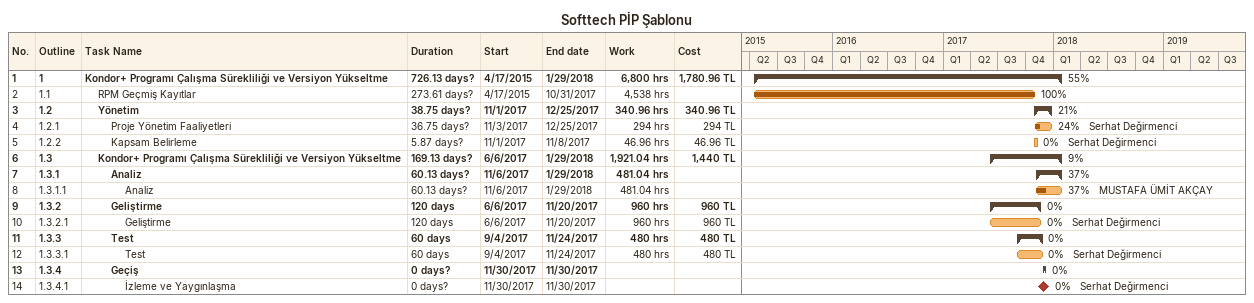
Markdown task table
Softtech PİP Şablonu

| ID | WBS | Task | Duration | Start | Finish | Resources | % complete | Work (h) | Cost (TL) |
|---|---|---|---|---|---|---|---|---|---|
| 1 | 1 | **Kondor+ Programı Çalışma Sürekliliği ve Versiyon Yükseltme** | 726.13d? | 2015-04-17 | 2018-01-29 |  | 55 | 6800 | 1780.96 |
| 2 | 1.1 | RPM Geçmiş Kayıtlar | 273.61d? | 2015-04-17 | 2017-10-31 |  | 100 | 4538 |  |
| 3 | 1.2 | **Yönetim** | 38.75d? | 2017-11-01 | 2017-12-25 |  | 21 | 340.96 | 340.96 |
| 4 | 1.2.1 | Proje Yönetim Faaliyetleri | 36.75d? | 2017-11-03 | 2017-12-25 | Serhat Değirmenci | 24 | 294 | 294 |
| 5 | 1.2.2 | Kapsam Belirleme | 5.87d? | 2017-11-01 | 2017-11-08 | Serhat Değirmenci | 0 | 46.96 | 46.96 |
| 6 | 1.3 | **Kondor+ Programı Çalışma Sürekliliği ve Versiyon Yükseltme** | 169.13d? | 2017-06-06 | 2018-01-29 |  | 9 | 1921.04 | 1440 |
| 7 | 1.3.1 | **Analiz** | 60.13d? | 2017-11-06 | 2018-01-29 |  | 37 | 481.04 |  |
| 8 | 1.3.1.1 | Analiz | 60.13d? | 2017-11-06 | 2018-01-29 | MUSTAFA ÜMİT AKÇAY | 37 | 481.04 |  |
| 9 | 1.3.2 | **Geliştirme** | 120d | 2017-06-06 | 2017-11-20 |  | 0 | 960 | 960 |
| 10 | 1.3.2.1 | Geliştirme | 120d | 2017-06-06 | 2017-11-20 | Serhat Değirmenci | 0 | 960 | 960 |
| 11 | 1.3.3 | **Test** | 60d | 2017-09-04 | 2017-11-24 |  | 0 | 480 | 480 |
| 12 | 1.3.3.1 | Test | 60d | 2017-09-04 | 2017-11-24 | Serhat Değirmenci | 0 | 480 | 480 |
| 13 | 1.3.4 | **Geçiş** | 0d? | 2017-11-30 | 2017-11-30 |  | 0 |  |  |
| 14 | 1.3.4.1 | İzleme ve Yaygınlaşma | 0d? | 2017-11-30 | 2017-11-30 | Serhat Değirmenci | 0 |  |  |
